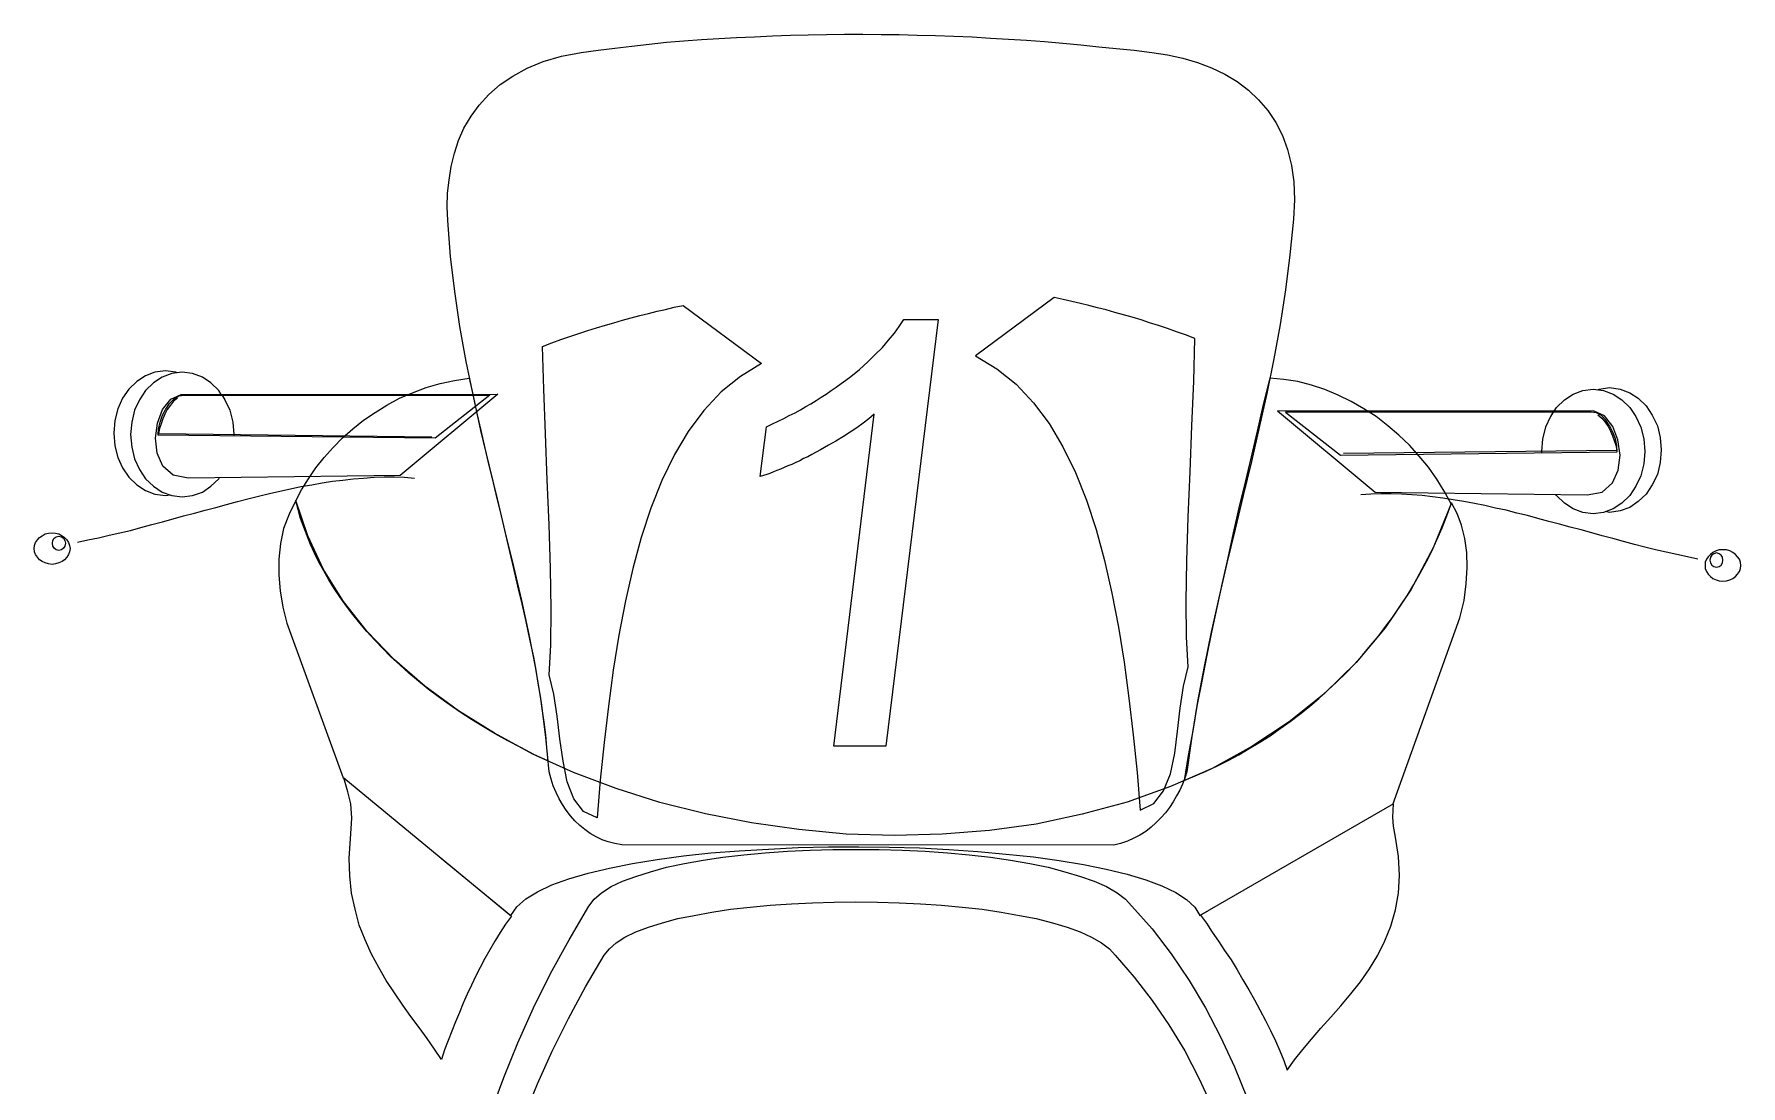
# Model space of a CAD drawing. Extents: x 81.2 to 102.2, y 189 to 198.5.
# Drawn here: x 100.434 to 101.643, y 191.718 to 192.464 of the extents above; entities that cross this region are included whole.
import ezdxf

# ---------------------------------------------------------------- set-up
doc = ezdxf.new("R2010")
doc.units = 0
doc.layers.get('0').update_dxf_attribs({"linetype": 'CONTINUOUS'})

msp = doc.modelspace()

# ---------------------------------------------------------------- linework, layer by layer
for p, q in [((100.8698, 192.4566), (100.882, 192.4579)), ((100.882, 192.4579), (100.8944, 192.4589)), ((100.8944, 192.4589), (100.9069, 192.4599)), ((100.9069, 192.4599), (100.9193, 192.4607)), ((100.9193, 192.4607), (100.9318, 192.4614)), ((100.9318, 192.4614), (100.9445, 192.4619)), ((100.9445, 192.4619), (100.9572, 192.4624)), ((100.9572, 192.4624), (100.9699, 192.463)), ((100.9699, 192.463), (100.9826, 192.4632)), ((100.9826, 192.4632), (100.9955, 192.4635)), ((100.9955, 192.4635), (101.0082, 192.4637)), ((101.0082, 192.4637), (101.0212, 192.4637)), ((101.0212, 192.4637), (101.0342, 192.4635)), ((101.0342, 192.4635), (101.0471, 192.4635)), ((101.0471, 192.4635), (101.0598, 192.463)), ((101.0598, 192.463), (101.0728, 192.4627)), ((101.0728, 192.4627), (101.0857, 192.4622)), ((101.0857, 192.4622), (101.0987, 192.4617)), ((101.0987, 192.4617), (101.1117, 192.4609)), ((101.1117, 192.4609), (101.1244, 192.4602)), ((101.1244, 192.4602), (101.1373, 192.4594)), ((101.1373, 192.4594), (101.15, 192.4584)), ((101.15, 192.4584), (101.163, 192.4574)), ((101.163, 192.4574), (101.1757, 192.4561)), ((100.7948, 192.4442), (100.8078, 192.448)), ((100.8078, 192.448), (100.8217, 192.4508)), ((100.8217, 192.4508), (100.8337, 192.4523)), ((100.8337, 192.4523), (100.8456, 192.4538)), ((100.8456, 192.4538), (100.8576, 192.4553)), ((100.8576, 192.4553), (100.8698, 192.4566)), ((101.1757, 192.4561), (101.1884, 192.4548)), ((101.1884, 192.4548), (101.2008, 192.4536)), ((101.2008, 192.4536), (101.2135, 192.4523)), ((101.2135, 192.4523), (101.226, 192.4508)), ((101.226, 192.4508), (101.2372, 192.449)), ((101.2372, 192.449), (101.2481, 192.4467)), ((101.2481, 192.4467), (101.2585, 192.4436)), ((100.7643, 192.4279), (100.7732, 192.434)), ((100.7732, 192.434), (100.7834, 192.4396)), ((100.7834, 192.4396), (100.7948, 192.4442)), ((101.2585, 192.4436), (101.2684, 192.4398)), ((101.2684, 192.4398), (101.2778, 192.4353)), ((101.2778, 192.4353), (101.2865, 192.4302)), ((100.7493, 192.4134), (100.7562, 192.421)), ((100.7562, 192.421), (100.7643, 192.4279)), ((101.2865, 192.4302), (101.2946, 192.4241)), ((101.2946, 192.4241), (101.3017, 192.4172)), ((100.7437, 192.4055), (100.7493, 192.4134)), ((101.3017, 192.4172), (101.3083, 192.4096)), ((101.3083, 192.4096), (101.3139, 192.4012)), ((100.7348, 192.3883), (100.7386, 192.3971)), ((100.7386, 192.3971), (100.7437, 192.4055)), ((101.3139, 192.4012), (101.3187, 192.3918)), ((100.7318, 192.3794), (100.7348, 192.3883)), ((101.3187, 192.3918), (101.3223, 192.3819)), ((100.7295, 192.37), (100.7318, 192.3794)), ((101.3223, 192.3819), (101.3251, 192.3707)), ((100.728, 192.3603), (100.7295, 192.37)), ((101.3251, 192.3707), (101.3266, 192.359)), ((100.7267, 192.3412), (100.727, 192.3509)), ((100.727, 192.3509), (100.728, 192.3603)), ((101.3266, 192.359), (101.3271, 192.3463)), ((100.7272, 192.3316), (100.7267, 192.3412)), ((101.3271, 192.3463), (101.3264, 192.3326)), ((100.729, 192.3062), (100.7272, 192.3316)), ((101.3264, 192.3326), (101.3238, 192.3074)), ((100.732, 192.2813), (100.729, 192.3062)), ((101.3238, 192.3074), (101.3208, 192.2825)), ((100.7356, 192.2564), (100.732, 192.2813)), ((101.1569, 192.277), (101.1012, 192.2358)), ((101.1632, 192.2757), (101.1569, 192.277)), ((101.3208, 192.2825), (101.317, 192.2579)), ((100.8571, 192.2627), (100.8632, 192.2642)), ((100.8632, 192.2642), (100.8693, 192.2658)), ((100.8693, 192.2658), (100.8754, 192.2673)), ((100.8754, 192.2673), (100.8815, 192.2686)), ((100.8815, 192.2686), (100.8875, 192.2701)), ((100.8875, 192.2701), (100.8939, 192.2714)), ((100.8939, 192.2714), (100.9495, 192.2302)), ((101.1693, 192.2742), (101.1632, 192.2757)), ((101.1754, 192.2729), (101.1693, 192.2742)), ((101.1815, 192.2714), (101.1754, 192.2729)), ((101.1876, 192.2698), (101.1815, 192.2714)), ((101.1937, 192.2683), (101.1876, 192.2698)), ((101.1998, 192.2665), (101.1937, 192.2683)), ((101.2059, 192.2648), (101.1998, 192.2665)), ((101.212, 192.263), (101.2059, 192.2648)), ((100.7402, 192.2317), (100.7356, 192.2564)), ((100.82, 192.2515), (100.8263, 192.2536)), ((100.8263, 192.2536), (100.8324, 192.2556)), ((100.8324, 192.2556), (100.8388, 192.2574)), ((100.8388, 192.2574), (100.8449, 192.2592)), ((100.8449, 192.2592), (100.851, 192.2609)), ((100.851, 192.2609), (100.8571, 192.2627)), ((101.0746, 192.2615), (101.0375, 191.9591)), ((101.0395, 192.2467), (101.0436, 192.2518)), ((101.0436, 192.2518), (101.0471, 192.2566)), ((101.0471, 192.2566), (101.0504, 192.2615)), ((101.0504, 192.2615), (101.0746, 192.2615)), ((101.2184, 192.2612), (101.212, 192.263)), ((101.2245, 192.2592), (101.2184, 192.2612)), ((101.2308, 192.2571), (101.2245, 192.2592)), ((101.2372, 192.2551), (101.2308, 192.2571)), ((101.2435, 192.2528), (101.2372, 192.2551)), ((101.2499, 192.2505), (101.2435, 192.2528)), ((101.317, 192.2579), (101.3124, 192.2335)), ((100.7943, 192.2424), (100.8009, 192.2449)), ((100.7951, 192.2122), (100.7943, 192.2424)), ((100.8009, 192.2449), (100.8073, 192.2472)), ((100.8073, 192.2472), (100.8136, 192.2495)), ((100.8136, 192.2495), (100.82, 192.2515)), ((101.0301, 192.2366), (101.0352, 192.2416)), ((101.0352, 192.2416), (101.0395, 192.2467)), ((101.2565, 192.248), (101.2499, 192.2505)), ((101.2557, 192.2177), (101.2565, 192.248)), ((100.7453, 192.2071), (100.7402, 192.2317)), ((100.9495, 192.2302), (100.9346, 192.2211)), ((101.0189, 192.2261), (101.0248, 192.2315)), ((101.0248, 192.2315), (101.0301, 192.2366)), ((101.1012, 192.2358), (101.1162, 192.2266)), ((101.3124, 192.2335), (101.3076, 192.2091)), ((100.5067, 192.2175), (100.5011, 192.2122)), ((100.5128, 192.2216), (100.5067, 192.2175)), ((100.5196, 192.2241), (100.5128, 192.2216)), ((100.5186, 192.2165), (100.513, 192.2111)), ((100.5247, 192.2205), (100.5186, 192.2165)), ((100.527, 192.2251), (100.5196, 192.2241)), ((100.5316, 192.2231), (100.5247, 192.2205)), ((100.5343, 192.2241), (100.527, 192.2251)), ((100.5389, 192.2241), (100.5316, 192.2231)), ((100.5356, 192.2236), (100.5343, 192.2241)), ((100.5463, 192.2231), (100.5389, 192.2241)), ((100.5532, 192.2205), (100.5463, 192.2231)), ((100.5593, 192.2165), (100.5532, 192.2205)), ((100.5648, 192.2111), (100.5593, 192.2165)), ((100.7117, 192.2132), (100.7216, 192.216)), ((100.7216, 192.216), (100.7318, 192.2183)), ((100.7318, 192.2183), (100.7422, 192.2198)), ((100.7422, 192.2198), (100.745, 192.2073)), ((100.9346, 192.2211), (100.9208, 192.2101)), ((101.0024, 192.2134), (101.006, 192.216)), ((101.006, 192.216), (101.0093, 192.2185)), ((101.0093, 192.2185), (101.0128, 192.2211)), ((101.0128, 192.2211), (101.0189, 192.2261)), ((101.1162, 192.2266), (101.1299, 192.2157)), ((101.1299, 192.2157), (101.1421, 192.2025)), ((101.2545, 192.186), (101.2557, 192.2177)), ((101.3096, 192.22), (101.305, 192.2012)), ((101.3195, 192.219), (101.3096, 192.22)), ((101.3294, 192.2175), (101.3195, 192.219)), ((101.3391, 192.215), (101.3294, 192.2175)), ((100.4967, 192.2056), (100.4932, 192.1982)), ((100.5011, 192.2122), (100.4967, 192.2056)), ((100.5087, 192.2045), (100.5051, 192.1972)), ((100.513, 192.2111), (100.5087, 192.2045)), ((100.5249, 192.1977), (100.5308, 192.205)), ((100.53, 192.202), (100.5331, 192.2053)), ((100.5328, 192.2035), (100.5305, 192.2007)), ((100.5308, 192.205), (100.5382, 192.2083)), ((100.5356, 192.2058), (100.5328, 192.2035)), ((100.5331, 192.2053), (100.5366, 192.2073)), ((100.5366, 192.2073), (100.5404, 192.2078)), ((100.5382, 192.2083), (100.7625, 192.2086)), ((100.5404, 192.2078), (100.7569, 192.2078)), ((100.5666, 192.2083), (100.5648, 192.2111)), ((100.5669, 192.2081), (100.5692, 192.2045)), ((100.5692, 192.2045), (100.5727, 192.1972)), ((100.684, 192.2007), (100.6929, 192.2056)), ((100.6929, 192.2056), (100.7021, 192.2096)), ((100.7625, 192.2086), (100.6934, 192.1509)), ((100.7021, 192.2096), (100.7117, 192.2132)), ((100.7569, 192.2078), (100.7181, 192.1773)), ((100.745, 192.2073), (100.7478, 192.1949)), ((100.7506, 192.1829), (100.7453, 192.2071)), ((100.7963, 192.1804), (100.7951, 192.2122)), ((100.9208, 192.2101), (100.9086, 192.1969)), ((100.9844, 192.2017), (100.9882, 192.204)), ((100.9882, 192.204), (100.9917, 192.2063)), ((100.9917, 192.2063), (100.9953, 192.2086)), ((100.9953, 192.2086), (100.9988, 192.2111)), ((100.9988, 192.2111), (101.0024, 192.2134)), ((101.3076, 192.2091), (101.3022, 192.185)), ((101.3487, 192.2119), (101.3391, 192.215)), ((101.3581, 192.2078), (101.3487, 192.2119)), ((101.3673, 192.2033), (101.3581, 192.2078)), ((101.3764, 192.1982), (101.3673, 192.2033)), ((101.5129, 192.1992), (101.5185, 192.2045)), ((101.5185, 192.2045), (101.5246, 192.2086)), ((101.5246, 192.2086), (101.5314, 192.2111)), ((101.5314, 192.2111), (101.5388, 192.2122)), ((101.5388, 192.2122), (101.5462, 192.2111)), ((101.5418, 192.2117), (101.5431, 192.2122)), ((101.5431, 192.2122), (101.5505, 192.2132)), ((101.5462, 192.2111), (101.553, 192.2086)), ((101.5505, 192.2132), (101.5579, 192.2122)), ((101.553, 192.2086), (101.5591, 192.2045)), ((101.5579, 192.2122), (101.5647, 192.2096)), ((101.5591, 192.2045), (101.5647, 192.1992)), ((101.5647, 192.2096), (101.5708, 192.2056)), ((101.5708, 192.2056), (101.5764, 192.2002)), ((100.4932, 192.1982), (100.4912, 192.1898)), ((100.5051, 192.1972), (100.5031, 192.1888)), ((100.5214, 192.188), (100.5249, 192.1977)), ((100.5232, 192.1888), (100.5249, 192.1936)), ((100.5249, 192.1936), (100.5272, 192.1979)), ((100.5267, 192.1944), (100.5252, 192.1911)), ((100.5283, 192.1977), (100.5267, 192.1944)), ((100.5272, 192.1979), (100.53, 192.202)), ((100.5305, 192.2007), (100.5283, 192.1977)), ((100.5727, 192.1972), (100.5748, 192.1888)), ((100.6675, 192.1901), (100.6756, 192.1956)), ((100.6756, 192.1956), (100.684, 192.2007)), ((100.7478, 192.1949), (100.7506, 192.1827)), ((100.9086, 192.1969), (100.8975, 192.1822)), ((100.9612, 192.1893), (100.9653, 192.1913)), ((100.9653, 192.1913), (100.9691, 192.1934)), ((100.9691, 192.1934), (100.9732, 192.1954)), ((100.9732, 192.1954), (100.977, 192.1974)), ((100.977, 192.1974), (100.9808, 192.1997)), ((100.9808, 192.1997), (100.9844, 192.2017)), ((101.0006, 191.9591), (101.0293, 192.1944)), ((101.0293, 192.1944), (101.0255, 192.1911)), ((101.1421, 192.2025), (101.1533, 192.1878)), ((101.305, 192.2012), (101.3007, 192.1824)), ((101.5396, 192.1964), (101.3152, 192.1967)), ((101.3152, 192.1967), (101.3843, 192.139)), ((101.5373, 192.1959), (101.3208, 192.1959)), ((101.3208, 192.1959), (101.3597, 192.1654)), ((101.3851, 192.1926), (101.3764, 192.1982)), ((101.3932, 192.1862), (101.3851, 192.1926)), ((101.5086, 192.1926), (101.505, 192.1852)), ((101.5108, 192.1962), (101.5086, 192.1926)), ((101.5111, 192.1964), (101.5129, 192.1992)), ((101.5411, 192.1954), (101.5373, 192.1959)), ((101.5469, 192.1931), (101.5396, 192.1964)), ((101.5446, 192.1934), (101.5411, 192.1954)), ((101.5421, 192.1939), (101.5449, 192.1916)), ((101.5477, 192.1901), (101.5446, 192.1934)), ((101.5449, 192.1916), (101.5472, 192.1888)), ((101.5528, 192.1857), (101.5469, 192.1931)), ((101.5647, 192.1992), (101.569, 192.1926)), ((101.569, 192.1926), (101.5726, 192.1852)), ((101.5764, 192.2002), (101.5807, 192.1936)), ((101.5807, 192.1936), (101.5843, 192.1862)), ((100.4912, 192.1898), (100.4904, 192.1809)), ((100.4904, 192.1809), (100.4912, 192.172)), ((100.5031, 192.1888), (100.5023, 192.1799)), ((100.5023, 192.1799), (100.5031, 192.171)), ((100.5199, 192.1773), (100.5214, 192.188)), ((100.5219, 192.1796), (100.5222, 192.184)), ((100.7181, 192.1773), (100.5219, 192.1796)), ((100.5222, 192.184), (100.5232, 192.1888)), ((100.5229, 192.1842), (100.5222, 192.1807)), ((100.5222, 192.1807), (100.7158, 192.1784)), ((100.5239, 192.1875), (100.5229, 192.1842)), ((100.5252, 192.1911), (100.5239, 192.1875)), ((100.5748, 192.1888), (100.5755, 192.1799)), ((100.5755, 192.1799), (100.5755, 192.1799)), ((100.5755, 192.1799), (100.5755, 192.1791)), ((100.6525, 192.1776), (100.6599, 192.184)), ((100.6599, 192.184), (100.6675, 192.1901)), ((100.7564, 192.1585), (100.7506, 192.1829)), ((100.7506, 192.1827), (100.7534, 192.1702)), ((100.7976, 192.1479), (100.7963, 192.1804)), ((100.8975, 192.1822), (100.8878, 192.1657)), ((100.9485, 192.1502), (100.9529, 192.1855)), ((100.9529, 192.1855), (100.9572, 192.1875)), ((100.9572, 192.1875), (100.9612, 192.1893)), ((101.0123, 192.1817), (101.0075, 192.1786)), ((101.0171, 192.1847), (101.0123, 192.1817)), ((101.0215, 192.188), (101.0171, 192.1847)), ((101.0255, 192.1911), (101.0215, 192.188)), ((101.1533, 192.1878), (101.163, 192.1712)), ((101.2532, 192.1535), (101.2545, 192.186)), ((101.3007, 192.1824), (101.2964, 192.1641)), ((101.3022, 192.185), (101.2966, 192.1608)), ((101.4011, 192.1794), (101.3932, 192.1862)), ((101.4087, 192.1723), (101.4011, 192.1794)), ((101.505, 192.1852), (101.503, 192.1768)), ((101.5472, 192.1888), (101.5495, 192.1857)), ((101.5505, 192.186), (101.5477, 192.1901)), ((101.5495, 192.1857), (101.5512, 192.1824)), ((101.5528, 192.1817), (101.5505, 192.186)), ((101.5512, 192.1824), (101.5525, 192.1791)), ((101.5525, 192.1791), (101.5538, 192.1756)), ((101.5563, 192.1761), (101.5528, 192.1857)), ((101.5546, 192.1768), (101.5528, 192.1817)), ((101.5726, 192.1852), (101.5746, 192.1768)), ((101.5843, 192.1862), (101.5863, 192.1779)), ((100.4912, 192.172), (100.4932, 192.1636)), ((100.5031, 192.171), (100.5051, 192.1626)), ((100.5211, 192.1667), (100.5199, 192.1773)), ((100.6395, 192.1636), (100.6459, 192.1707)), ((100.6459, 192.1707), (100.6525, 192.1776)), ((100.7534, 192.1702), (100.7562, 192.158)), ((100.9882, 192.1674), (100.9851, 192.1657)), ((100.9912, 192.169), (100.9882, 192.1674)), ((100.9968, 192.1723), (100.9912, 192.169)), ((101.0021, 192.1753), (100.9968, 192.1723)), ((101.0075, 192.1786), (101.0021, 192.1753)), ((101.163, 192.1712), (101.1719, 192.153)), ((101.3597, 192.1654), (101.5558, 192.1677)), ((101.5556, 192.1687), (101.3619, 192.1664)), ((101.4156, 192.1646), (101.4087, 192.1723)), ((101.503, 192.1768), (101.5022, 192.1679)), ((101.5022, 192.1679), (101.5022, 192.1679)), ((101.5022, 192.1679), (101.5022, 192.1672)), ((101.5538, 192.1756), (101.5548, 192.1723)), ((101.5556, 192.172), (101.5546, 192.1768)), ((101.5548, 192.1723), (101.5556, 192.1687)), ((101.5558, 192.1677), (101.5556, 192.172)), ((101.5579, 192.1654), (101.5563, 192.1761)), ((101.5746, 192.1768), (101.5754, 192.1679)), ((101.5754, 192.1679), (101.5746, 192.1591)), ((101.5863, 192.1779), (101.5871, 192.169)), ((101.5871, 192.169), (101.5863, 192.1601)), ((100.4932, 192.1636), (100.4967, 192.1563)), ((100.4967, 192.1563), (100.5011, 192.1497)), ((100.5051, 192.1626), (100.5087, 192.1552)), ((100.5087, 192.1552), (100.513, 192.1486)), ((100.5252, 192.1575), (100.5211, 192.1667)), ((100.5326, 192.1512), (100.5252, 192.1575)), ((100.6284, 192.1486), (100.6337, 192.1563)), ((100.6337, 192.1563), (100.6395, 192.1636)), ((100.7562, 192.158), (100.7592, 192.1458)), ((100.7623, 192.1344), (100.7564, 192.1585)), ((100.8878, 192.1657), (100.8789, 192.1474)), ((100.9628, 192.1555), (100.9602, 192.1545)), ((100.9656, 192.1565), (100.9628, 192.1555)), ((100.9681, 192.1578), (100.9656, 192.1565)), ((100.9709, 192.1588), (100.9681, 192.1578)), ((100.9737, 192.1601), (100.9709, 192.1588)), ((100.9765, 192.1613), (100.9737, 192.1601)), ((100.9793, 192.1629), (100.9765, 192.1613)), ((100.9823, 192.1641), (100.9793, 192.1629)), ((100.9851, 192.1657), (100.9823, 192.1641)), ((101.2966, 192.1608), (101.2908, 192.1367)), ((101.2964, 192.1641), (101.2921, 192.1461)), ((101.4222, 192.1568), (101.4156, 192.1646)), ((101.428, 192.1484), (101.4222, 192.1568)), ((101.5566, 192.1547), (101.5579, 192.1654)), ((101.5746, 192.1591), (101.5726, 192.1507)), ((101.5863, 192.1601), (101.5843, 192.1517)), ((100.5011, 192.1497), (100.5067, 192.1443)), ((100.5067, 192.1443), (100.5128, 192.1402)), ((100.513, 192.1486), (100.5186, 192.1433)), ((100.5186, 192.1433), (100.5247, 192.1392)), ((100.5432, 192.1491), (100.5326, 192.1512)), ((100.6934, 192.1509), (100.5432, 192.1491)), ((100.5532, 192.1392), (100.5593, 192.1433)), ((100.5593, 192.1433), (100.5648, 192.1486)), ((100.5648, 192.1486), (100.5653, 192.1494)), ((100.5653, 192.1494), (100.5653, 192.1494)), ((100.6157, 192.1415), (100.623, 192.143)), ((100.623, 192.143), (100.6307, 192.1443)), ((100.6235, 192.1408), (100.6284, 192.1486)), ((100.6307, 192.1443), (100.638, 192.1456)), ((100.638, 192.1456), (100.6454, 192.1469)), ((100.6454, 192.1469), (100.6528, 192.1476)), ((100.6528, 192.1476), (100.6601, 192.1486)), ((100.6601, 192.1486), (100.6675, 192.1491)), ((100.6675, 192.1491), (100.6749, 192.1497)), ((100.6749, 192.1497), (100.682, 192.1499)), ((100.682, 192.1499), (100.6894, 192.1499)), ((100.6894, 192.1499), (100.6965, 192.1497)), ((100.6965, 192.1497), (100.7036, 192.1491)), ((100.7592, 192.1458), (100.762, 192.1336)), ((100.7989, 192.1159), (100.7976, 192.1479)), ((100.8789, 192.1474), (100.871, 192.1278)), ((100.9508, 192.1509), (100.9485, 192.1502)), ((100.9531, 192.1517), (100.9508, 192.1509)), ((100.9554, 192.1524), (100.9531, 192.1517)), ((100.9579, 192.1535), (100.9554, 192.1524)), ((100.9602, 192.1545), (100.9579, 192.1535)), ((101.1719, 192.153), (101.1798, 192.1334)), ((101.2519, 192.1214), (101.2532, 192.1535)), ((101.2921, 192.1461), (101.2877, 192.1281)), ((101.4333, 192.1397), (101.428, 192.1484)), ((101.5451, 192.1392), (101.5525, 192.1456)), ((101.5525, 192.1456), (101.5566, 192.1547)), ((101.569, 192.1433), (101.5647, 192.1367)), ((101.5726, 192.1507), (101.569, 192.1433)), ((101.5807, 192.1443), (101.5764, 192.1377)), ((101.5843, 192.1517), (101.5807, 192.1443)), ((100.5128, 192.1402), (100.5196, 192.1377)), ((100.5196, 192.1377), (100.527, 192.1367)), ((100.5247, 192.1392), (100.5316, 192.1367)), ((100.527, 192.1367), (100.5303, 192.1372)), ((100.5303, 192.1372), (100.5303, 192.1372)), ((100.5316, 192.1367), (100.5389, 192.1357)), ((100.5389, 192.1357), (100.5463, 192.1367)), ((100.5463, 192.1367), (100.5532, 192.1392)), ((100.5704, 192.1303), (100.5781, 192.1324)), ((100.5781, 192.1324), (100.5854, 192.1344)), ((100.5854, 192.1344), (100.593, 192.1362)), ((100.593, 192.1362), (100.6007, 192.1382)), ((100.6007, 192.1382), (100.608, 192.1397)), ((100.608, 192.1397), (100.6157, 192.1415)), ((100.6195, 192.1331), (100.6146, 192.1235)), ((100.6195, 192.1329), (100.6235, 192.1408)), ((100.6279, 192.1082), (100.6195, 192.1331)), ((100.621, 192.1268), (100.6195, 192.1329)), ((100.762, 192.1336), (100.7651, 192.1214)), ((100.7681, 192.1103), (100.7623, 192.1344)), ((101.1798, 192.1334), (101.1866, 192.1126)), ((101.2908, 192.1367), (101.285, 192.1128)), ((101.3813, 192.1377), (101.3741, 192.1372)), ((101.3884, 192.138), (101.3813, 192.1377)), ((101.3843, 192.139), (101.5345, 192.1372)), ((101.3957, 192.138), (101.3884, 192.138)), ((101.4029, 192.1377), (101.3957, 192.138)), ((101.4102, 192.1372), (101.4029, 192.1377)), ((101.4176, 192.1367), (101.4102, 192.1372)), ((101.425, 192.1357), (101.4176, 192.1367)), ((101.4323, 192.1349), (101.425, 192.1357)), ((101.4384, 192.1316), (101.4255, 192.0996)), ((101.4397, 192.1336), (101.4323, 192.1349)), ((101.4382, 192.1308), (101.4333, 192.1397)), ((101.4351, 192.1222), (101.4382, 192.1308)), ((101.4425, 192.124), (101.4384, 192.1316)), ((101.4471, 192.1324), (101.4397, 192.1336)), ((101.4547, 192.1311), (101.4471, 192.1324)), ((101.4621, 192.1296), (101.4547, 192.1311)), ((101.5129, 192.1367), (101.5124, 192.1375)), ((101.5124, 192.1375), (101.5124, 192.1375)), ((101.5185, 192.1314), (101.5129, 192.1367)), ((101.5246, 192.1273), (101.5185, 192.1314)), ((101.5345, 192.1372), (101.5451, 192.1392)), ((101.5591, 192.1314), (101.553, 192.1273)), ((101.5647, 192.1367), (101.5591, 192.1314)), ((101.5708, 192.1324), (101.5647, 192.1283)), ((101.5764, 192.1377), (101.5708, 192.1324)), ((100.5249, 192.1181), (100.5326, 192.1202)), ((100.5326, 192.1202), (100.5399, 192.1222)), ((100.5399, 192.1222), (100.5476, 192.1242)), ((100.5476, 192.1242), (100.5552, 192.1263)), ((100.5552, 192.1263), (100.5628, 192.1283)), ((100.5628, 192.1283), (100.5704, 192.1303)), ((100.6146, 192.1235), (100.6108, 192.1133)), ((100.6228, 192.1204), (100.621, 192.1268)), ((100.6251, 192.1143), (100.6228, 192.1204)), ((100.7651, 192.1214), (100.7679, 192.1092)), ((100.871, 192.1278), (100.8642, 192.107)), ((101.2509, 192.0904), (101.2519, 192.1214)), ((101.2877, 192.1281), (101.2837, 192.1103)), ((101.4318, 192.1138), (101.4351, 192.1222)), ((101.4455, 192.1156), (101.4425, 192.124)), ((101.4697, 192.1278), (101.4621, 192.1296)), ((101.4771, 192.1263), (101.4697, 192.1278)), ((101.4847, 192.1242), (101.4771, 192.1263)), ((101.4923, 192.1225), (101.4847, 192.1242)), ((101.4997, 192.1204), (101.4923, 192.1225)), ((101.5073, 192.1184), (101.4997, 192.1204)), ((101.5314, 192.1247), (101.5246, 192.1273)), ((101.5388, 192.1237), (101.5314, 192.1247)), ((101.5462, 192.1247), (101.5388, 192.1237)), ((101.553, 192.1273), (101.5462, 192.1247)), ((101.5505, 192.1247), (101.5474, 192.1253)), ((101.5474, 192.1253), (101.5474, 192.1253)), ((101.5579, 192.1258), (101.5505, 192.1247)), ((101.5647, 192.1283), (101.5579, 192.1258)), ((100.4363, 192.1052), (100.4378, 192.107)), ((100.4378, 192.107), (100.4396, 192.1082)), ((100.4396, 192.1082), (100.4419, 192.1095)), ((100.4419, 192.1095), (100.4441, 192.11)), ((100.4441, 192.11), (100.4467, 192.1103)), ((100.4467, 192.1103), (100.4492, 192.11)), ((100.4482, 192.1065), (100.4497, 192.1075)), ((100.4492, 192.11), (100.4515, 192.1095)), ((100.4497, 192.1075), (100.4515, 192.108)), ((100.4515, 192.1095), (100.4538, 192.1082)), ((100.4515, 192.108), (100.4533, 192.1075)), ((100.4533, 192.1075), (100.4548, 192.1065)), ((100.4538, 192.1082), (100.4556, 192.107)), ((100.4556, 192.107), (100.4571, 192.1052)), ((100.4721, 192.1052), (100.4797, 192.1067)), ((100.4797, 192.1067), (100.4871, 192.1085)), ((100.4871, 192.1085), (100.4947, 192.1103)), ((100.4947, 192.1103), (100.5023, 192.112)), ((100.5023, 192.112), (100.5097, 192.1141)), ((100.5097, 192.1141), (100.5173, 192.1161)), ((100.5173, 192.1161), (100.5249, 192.1181)), ((100.6108, 192.1133), (100.6085, 192.1026)), ((100.6274, 192.1082), (100.6251, 192.1143)), ((100.6299, 192.1019), (100.6274, 192.1082)), ((100.639, 192.0843), (100.6279, 192.1082)), ((100.7679, 192.1092), (100.7709, 192.0971)), ((100.774, 192.0864), (100.7681, 192.1103)), ((100.7999, 192.0849), (100.7989, 192.1159)), ((100.8642, 192.107), (100.8583, 192.0851)), ((101.1866, 192.1126), (101.1925, 192.0907)), ((101.285, 192.1128), (101.2791, 192.0887)), ((101.2837, 192.1103), (101.2799, 192.0925)), ((101.428, 192.1054), (101.4318, 192.1138)), ((101.4478, 192.1062), (101.4455, 192.1156)), ((101.5149, 192.1164), (101.5073, 192.1184)), ((101.5225, 192.1143), (101.5149, 192.1164)), ((101.5302, 192.1123), (101.5225, 192.1143)), ((101.5378, 192.1103), (101.5302, 192.1123)), ((101.5451, 192.1082), (101.5378, 192.1103)), ((101.5528, 192.1062), (101.5451, 192.1082)), ((100.434, 192.0991), (100.4342, 192.1014)), ((100.4342, 192.0968), (100.434, 192.0991)), ((100.4342, 192.1014), (100.435, 192.1034)), ((100.435, 192.0948), (100.4342, 192.0968)), ((100.435, 192.1034), (100.4363, 192.1052)), ((100.4363, 192.093), (100.435, 192.0948)), ((100.4469, 192.1029), (100.4472, 192.1049)), ((100.4472, 192.1009), (100.4469, 192.1029)), ((100.4472, 192.1049), (100.4482, 192.1065)), ((100.4482, 192.0993), (100.4472, 192.1009)), ((100.4497, 192.0983), (100.4482, 192.0993)), ((100.4515, 192.0978), (100.4497, 192.0983)), ((100.4533, 192.0983), (100.4515, 192.0978)), ((100.4548, 192.0993), (100.4533, 192.0983)), ((100.4548, 192.1065), (100.4558, 192.1049)), ((100.4558, 192.1009), (100.4548, 192.0993)), ((100.4558, 192.1049), (100.4561, 192.1029)), ((100.4561, 192.1029), (100.4558, 192.1009)), ((100.4571, 192.1052), (100.4584, 192.1034)), ((100.4584, 192.0948), (100.4571, 192.093)), ((100.4584, 192.1034), (100.4591, 192.1014)), ((100.4591, 192.0968), (100.4584, 192.0948)), ((100.4591, 192.1014), (100.4594, 192.0991)), ((100.4594, 192.0991), (100.4591, 192.0968)), ((100.4647, 192.1037), (100.4721, 192.1052)), ((100.6085, 192.1026), (100.6075, 192.0917)), ((100.6327, 192.0958), (100.6299, 192.1019)), ((100.6357, 192.0894), (100.6327, 192.0958)), ((100.7709, 192.0971), (100.7737, 192.0849)), ((101.4255, 192.0996), (101.4097, 192.0699)), ((101.4204, 192.0894), (101.4245, 192.0973)), ((101.4245, 192.0973), (101.428, 192.1054)), ((101.4494, 192.0963), (101.4478, 192.1062)), ((101.4496, 192.0856), (101.4494, 192.0963)), ((101.5604, 192.1042), (101.5528, 192.1062)), ((101.568, 192.1021), (101.5604, 192.1042)), ((101.5754, 192.1001), (101.568, 192.1021)), ((101.583, 192.0983), (101.5754, 192.1001)), ((101.5906, 192.0965), (101.583, 192.0983)), ((101.598, 192.0948), (101.5906, 192.0965)), ((101.6056, 192.0932), (101.598, 192.0948)), ((101.6219, 192.095), (101.6204, 192.0932)), ((101.6237, 192.0963), (101.6219, 192.095)), ((101.6229, 192.0945), (101.6219, 192.093)), ((101.6244, 192.0955), (101.6229, 192.0945)), ((101.626, 192.0976), (101.6237, 192.0963)), ((101.6262, 192.096), (101.6244, 192.0955)), ((101.6282, 192.0981), (101.626, 192.0976)), ((101.628, 192.0955), (101.6262, 192.096)), ((101.6295, 192.0945), (101.628, 192.0955)), ((101.6308, 192.0983), (101.6282, 192.0981)), ((101.6305, 192.093), (101.6295, 192.0945)), ((101.6333, 192.0981), (101.6308, 192.0983)), ((101.6356, 192.0976), (101.6333, 192.0981)), ((101.6379, 192.0963), (101.6356, 192.0976)), ((101.6397, 192.095), (101.6379, 192.0963)), ((101.6412, 192.0932), (101.6397, 192.095)), ((100.4378, 192.0912), (100.4363, 192.093)), ((100.4396, 192.0899), (100.4378, 192.0912)), ((100.4419, 192.0889), (100.4396, 192.0899)), ((100.4441, 192.0882), (100.4419, 192.0889)), ((100.4467, 192.0879), (100.4441, 192.0882)), ((100.4492, 192.0882), (100.4467, 192.0879)), ((100.4515, 192.0889), (100.4492, 192.0882)), ((100.4538, 192.0899), (100.4515, 192.0889)), ((100.4556, 192.0912), (100.4538, 192.0899)), ((100.4571, 192.093), (100.4556, 192.0912)), ((100.6075, 192.0917), (100.6073, 192.0803)), ((100.6393, 192.0833), (100.6357, 192.0894)), ((100.6533, 192.0617), (100.639, 192.0843)), ((100.6429, 192.077), (100.6393, 192.0833)), ((100.7737, 192.0849), (100.7765, 192.0724)), ((100.7796, 192.0622), (100.774, 192.0864)), ((100.8004, 192.0561), (100.7999, 192.0849)), ((100.8583, 192.0851), (100.853, 192.062)), ((101.1925, 192.0907), (101.1978, 192.0676)), ((101.2504, 192.0617), (101.2509, 192.0904)), ((101.2791, 192.0887), (101.2735, 192.0643)), ((101.2799, 192.0925), (101.2758, 192.0749)), ((101.4161, 192.0816), (101.4204, 192.0894)), ((101.4488, 192.0742), (101.4496, 192.0856)), ((101.613, 192.0917), (101.6056, 192.0932)), ((101.6183, 192.0894), (101.6181, 192.0871)), ((101.6181, 192.0871), (101.6183, 192.0849)), ((101.6191, 192.0915), (101.6183, 192.0894)), ((101.6183, 192.0849), (101.6191, 192.0828)), ((101.6204, 192.0932), (101.6191, 192.0915)), ((101.6191, 192.0828), (101.6204, 192.081)), ((101.6219, 192.093), (101.6216, 192.091)), ((101.6216, 192.091), (101.6219, 192.0889)), ((101.6219, 192.0889), (101.6229, 192.0874)), ((101.6229, 192.0874), (101.6244, 192.0864)), ((101.6244, 192.0864), (101.6262, 192.0859)), ((101.6262, 192.0859), (101.628, 192.0864)), ((101.628, 192.0864), (101.6295, 192.0874)), ((101.6295, 192.0874), (101.6305, 192.0889)), ((101.6308, 192.091), (101.6305, 192.093)), ((101.6305, 192.0889), (101.6308, 192.091)), ((101.6425, 192.0915), (101.6412, 192.0932)), ((101.6412, 192.081), (101.6425, 192.0828)), ((101.6432, 192.0894), (101.6425, 192.0915)), ((101.6425, 192.0828), (101.6432, 192.0849)), ((101.6435, 192.0871), (101.6432, 192.0894)), ((101.6432, 192.0849), (101.6435, 192.0871)), ((100.6073, 192.0803), (100.6083, 192.0691)), ((100.6467, 192.0709), (100.6429, 192.077)), ((100.6507, 192.0648), (100.6467, 192.0709)), ((100.7765, 192.0724), (100.7796, 192.06)), ((101.2758, 192.0749), (101.2722, 192.0574)), ((101.4072, 192.0661), (101.4117, 192.0737)), ((101.4117, 192.0737), (101.4161, 192.0816)), ((101.4473, 192.0622), (101.4488, 192.0742)), ((101.6204, 192.081), (101.6219, 192.0793)), ((101.6219, 192.0793), (101.6237, 192.078)), ((101.6237, 192.078), (101.626, 192.077)), ((101.626, 192.077), (101.6282, 192.0762)), ((101.6282, 192.0762), (101.6308, 192.076)), ((101.6308, 192.076), (101.6333, 192.0762)), ((101.6333, 192.0762), (101.6356, 192.077)), ((101.6356, 192.077), (101.6379, 192.078)), ((101.6379, 192.078), (101.6397, 192.0793)), ((101.6397, 192.0793), (101.6412, 192.081)), ((100.6083, 192.0691), (100.6103, 192.0577)), ((100.6553, 192.0584), (100.6507, 192.0648)), ((100.67, 192.0404), (100.6533, 192.0617)), ((100.6599, 192.0523), (100.6553, 192.0584)), ((100.7849, 192.0381), (100.7796, 192.0622)), ((100.7796, 192.06), (100.7824, 192.0475)), ((100.853, 192.062), (100.8484, 192.0378)), ((101.1978, 192.0676), (101.2024, 192.0434)), ((101.2506, 192.0363), (101.2504, 192.0617)), ((101.2735, 192.0643), (101.2682, 192.0399)), ((101.4097, 192.0699), (101.3914, 192.0429)), ((101.3973, 192.0513), (101.4023, 192.0587)), ((101.4023, 192.0587), (101.4072, 192.0661)), ((101.4443, 192.05), (101.4473, 192.0622)), ((100.6103, 192.0577), (100.6131, 192.0462)), ((100.6131, 192.0462), (100.653, 191.9367)), ((100.6647, 192.0462), (100.6599, 192.0523)), ((100.6698, 192.0404), (100.6647, 192.0462)), ((100.7824, 192.0475), (100.7851, 192.0348)), ((100.8001, 192.0307), (100.8004, 192.0561)), ((101.2722, 192.0574), (101.2684, 192.0399)), ((101.3919, 192.0442), (101.3973, 192.0513)), ((101.3968, 191.9177), (101.4443, 192.05)), ((100.6754, 192.0343), (100.6698, 192.0404)), ((100.6894, 192.0203), (100.67, 192.0404)), ((100.681, 192.0284), (100.6754, 192.0343)), ((100.7895, 192.014), (100.7849, 192.0381)), ((100.7851, 192.0348), (100.7879, 192.0221)), ((100.8484, 192.0378), (100.8444, 192.0129)), ((101.2024, 192.0434), (101.2064, 192.0185)), ((101.2519, 192.0152), (101.2506, 192.0363)), ((101.2682, 192.0399), (101.2631, 192.0155)), ((101.2684, 192.0399), (101.2649, 192.0223)), ((101.3914, 192.0429), (101.3708, 192.0183)), ((101.381, 192.0305), (101.3866, 192.0371)), ((101.3866, 192.0371), (101.3919, 192.0442)), ((100.6868, 192.0223), (100.681, 192.0284)), ((100.6932, 192.0168), (100.6868, 192.0223)), ((100.7879, 192.0221), (100.7895, 192.0129)), ((100.7989, 192.0096), (100.8001, 192.0307)), ((101.2649, 192.0223), (101.2616, 192.0051)), ((101.3696, 192.0173), (101.3754, 192.0236)), ((101.3754, 192.0236), (101.381, 192.0305)), ((100.7109, 192.0015), (100.6894, 192.0203)), ((100.6995, 192.0109), (100.6932, 192.0168)), ((100.7064, 192.0051), (100.6995, 192.0109)), ((100.7935, 191.9898), (100.7895, 192.014)), ((100.7895, 192.0129), (100.791, 192.0038)), ((100.8444, 192.0129), (100.841, 191.9875)), ((101.2064, 192.0185), (101.2097, 191.9931)), ((101.2486, 192.0015), (101.2519, 192.0152)), ((101.2631, 192.0155), (101.2585, 191.9908)), ((101.3708, 192.0183), (101.3482, 191.9962)), ((101.3571, 192.0046), (101.3635, 192.0109)), ((101.3635, 192.0109), (101.3696, 192.0173)), ((100.7132, 191.9995), (100.7064, 192.0051)), ((100.7346, 191.9842), (100.7109, 192.0015)), ((100.7206, 191.9941), (100.7132, 191.9995)), ((100.791, 192.0038), (100.7925, 191.9946)), ((100.8022, 191.9959), (100.7989, 192.0096)), ((101.2461, 191.986), (101.2486, 192.0015)), ((101.2616, 192.0051), (101.258, 191.9875)), ((101.3444, 191.9929), (101.3508, 191.9987)), ((101.3508, 191.9987), (101.3571, 192.0046)), ((100.7282, 191.9886), (100.7206, 191.9941)), ((100.7359, 191.9832), (100.7282, 191.9886)), ((100.7925, 191.9946), (100.7938, 191.9855)), ((100.7966, 191.9654), (100.7935, 191.9898)), ((100.8047, 191.9804), (100.8022, 191.9959)), ((100.841, 191.9875), (100.838, 191.9616)), ((101.2097, 191.9931), (101.2128, 191.9672)), ((101.2443, 191.9697), (101.2461, 191.986)), ((101.2585, 191.9908), (101.2545, 191.9659)), ((101.258, 191.9875), (101.255, 191.97)), ((101.3482, 191.9962), (101.3233, 191.9764)), ((101.3309, 191.9817), (101.3378, 191.9873)), ((101.3378, 191.9873), (101.3444, 191.9929)), ((100.7602, 191.9682), (100.7346, 191.9842)), ((100.744, 191.9779), (100.7359, 191.9832)), ((100.7524, 191.9728), (100.744, 191.9779)), ((100.7938, 191.9855), (100.7951, 191.9761)), ((100.7951, 191.9761), (100.7963, 191.967)), ((100.8065, 191.9642), (100.8047, 191.9804)), ((101.3233, 191.9764), (101.2969, 191.9588)), ((101.317, 191.9715), (101.3241, 191.9766)), ((101.3241, 191.9766), (101.3309, 191.9817)), ((100.7608, 191.9677), (100.7524, 191.9728)), ((100.7874, 191.9535), (100.7602, 191.9682)), ((100.7696, 191.9629), (100.7608, 191.9677)), ((100.7788, 191.9581), (100.7696, 191.9629)), ((100.7963, 191.967), (100.7971, 191.9578)), ((100.7989, 191.9408), (100.7966, 191.9654)), ((100.8088, 191.9484), (100.8065, 191.9642)), ((100.838, 191.9616), (100.8352, 191.9349)), ((101.2128, 191.9672), (101.2156, 191.9405)), ((101.2423, 191.954), (101.2443, 191.9697)), ((101.2545, 191.9659), (101.2509, 191.9408)), ((101.255, 191.97), (101.2519, 191.9525)), ((101.2951, 191.9573), (101.3025, 191.9619)), ((101.3025, 191.9619), (101.3099, 191.9664)), ((101.3099, 191.9664), (101.317, 191.9715)), ((100.7882, 191.9532), (100.7788, 191.9581)), ((100.8161, 191.9405), (100.7874, 191.9535)), ((100.7979, 191.9487), (100.7882, 191.9532)), ((100.7971, 191.9578), (100.7979, 191.9487)), ((101.0375, 191.9591), (101.0006, 191.9591)), ((101.2392, 191.9395), (101.2423, 191.954)), ((101.2519, 191.9525), (101.2489, 191.9347)), ((101.2969, 191.9588), (101.2687, 191.9433)), ((101.2801, 191.9489), (101.2877, 191.953)), ((101.2877, 191.953), (101.2951, 191.9573)), ((100.8004, 191.9357), (100.7989, 191.9408)), ((100.8116, 191.9339), (100.8088, 191.9484)), ((100.8464, 191.9291), (100.8161, 191.9405)), ((101.2156, 191.9405), (101.2179, 191.9138)), ((101.2344, 191.9273), (101.2392, 191.9395)), ((101.2687, 191.9433), (101.2392, 191.9304)), ((101.2489, 191.9347), (101.2567, 191.938)), ((101.2509, 191.9408), (101.2494, 191.9365)), ((101.2567, 191.938), (101.2646, 191.9413)), ((101.2646, 191.9413), (101.2725, 191.9451)), ((101.2725, 191.9451), (101.2801, 191.9489)), ((100.653, 191.9367), (100.6538, 191.9362)), ((100.6535, 191.9367), (100.7722, 191.8386)), ((100.6563, 191.9266), (100.6535, 191.9367)), ((100.6538, 191.9362), (100.6538, 191.9357)), ((100.6584, 191.9182), (100.6563, 191.9266)), ((100.8019, 191.9309), (100.8004, 191.9357)), ((100.8039, 191.9263), (100.8019, 191.9309)), ((100.806, 191.9217), (100.8039, 191.9263)), ((100.8164, 191.9217), (100.8116, 191.9339)), ((100.8352, 191.9349), (100.8329, 191.9083)), ((100.8774, 191.9192), (100.8464, 191.9291)), ((101.2392, 191.9304), (101.2085, 191.9194)), ((101.2275, 191.9184), (101.2344, 191.9273)), ((101.2458, 191.9278), (101.2435, 191.9238)), ((101.2479, 191.9321), (101.2458, 191.9278)), ((101.2494, 191.9365), (101.2479, 191.9321)), ((100.6591, 191.908), (100.6584, 191.9182)), ((100.8085, 191.9177), (100.806, 191.9217)), ((100.8111, 191.9136), (100.8085, 191.9177)), ((100.8141, 191.9098), (100.8111, 191.9136)), ((100.8233, 191.9128), (100.8164, 191.9217)), ((100.9097, 191.9111), (100.8774, 191.9192)), ((101.2085, 191.9194), (101.1767, 191.9108)), ((101.2179, 191.9138), (101.2275, 191.9184)), ((101.2385, 191.9156), (101.2357, 191.9118)), ((101.2412, 191.9197), (101.2385, 191.9156)), ((101.2435, 191.9238), (101.2412, 191.9197)), ((101.3973, 191.9182), (101.2606, 191.8394)), ((101.3968, 191.9088), (101.3973, 191.9182)), ((100.6581, 191.8933), (100.6591, 191.908)), ((100.8172, 191.9062), (100.8141, 191.9098)), ((100.8207, 191.9029), (100.8172, 191.9062)), ((100.8243, 191.8999), (100.8207, 191.9029)), ((100.8329, 191.9083), (100.8233, 191.9128)), ((100.9424, 191.9047), (100.9097, 191.9111)), ((100.976, 191.8999), (100.9424, 191.9047)), ((101.1442, 191.9039), (101.1109, 191.8994)), ((101.1767, 191.9108), (101.1442, 191.9039)), ((101.2255, 191.9016), (101.2217, 191.8986)), ((101.229, 191.9047), (101.2255, 191.9016)), ((101.2324, 191.9083), (101.229, 191.9047)), ((101.2357, 191.9118), (101.2324, 191.9083)), ((101.3973, 191.9024), (101.3968, 191.9088)), ((101.3988, 191.8945), (101.3973, 191.9024)), ((100.6573, 191.8798), (100.6581, 191.8933)), ((100.8281, 191.8971), (100.8243, 191.8999)), ((100.8322, 191.8948), (100.8281, 191.8971)), ((100.8365, 191.8928), (100.8322, 191.8948)), ((100.8408, 191.8912), (100.8365, 191.8928)), ((100.8456, 191.89), (100.8408, 191.8912)), ((100.8504, 191.8892), (100.8456, 191.89)), ((101.1991, 191.8889), (100.8504, 191.8892)), ((101.0095, 191.8968), (100.976, 191.8999)), ((101.0436, 191.8958), (101.0095, 191.8968)), ((101.0774, 191.8966), (101.0436, 191.8958)), ((101.1109, 191.8994), (101.0774, 191.8966)), ((101.2039, 191.8902), (101.1991, 191.8889)), ((101.2087, 191.8917), (101.2039, 191.8902)), ((101.2133, 191.8938), (101.2087, 191.8917)), ((101.2176, 191.8961), (101.2133, 191.8938)), ((101.2217, 191.8986), (101.2176, 191.8961)), ((101.4008, 191.8808), (101.3988, 191.8945)), ((100.6576, 191.8671), (100.6573, 191.8798)), ((100.7226, 191.8795), (100.7719, 191.8391)), ((100.8581, 191.876), (100.8756, 191.8788)), ((100.8756, 191.8788), (100.8942, 191.8813)), ((100.8942, 191.8813), (100.9135, 191.8834)), ((100.8949, 191.876), (100.9081, 191.8783)), ((100.9081, 191.8783), (100.9221, 191.8803)), ((100.9135, 191.8834), (100.9335, 191.8849)), ((100.9221, 191.8803), (100.9368, 191.8821)), ((100.9335, 191.8849), (100.9544, 191.8861)), ((100.9368, 191.8821), (100.9521, 191.8834)), ((100.9521, 191.8834), (100.9678, 191.8846)), ((100.9544, 191.8861), (100.9755, 191.8872)), ((100.9678, 191.8846), (100.9839, 191.8854)), ((100.9755, 191.8872), (100.9968, 191.8877)), ((100.9839, 191.8854), (101.0001, 191.8859)), ((100.9968, 191.8877), (101.0184, 191.8877)), ((101.0001, 191.8859), (101.0164, 191.8859)), ((101.0164, 191.8859), (101.0329, 191.8859)), ((101.0184, 191.8877), (101.04, 191.8874)), ((101.0329, 191.8859), (101.0491, 191.8854)), ((101.04, 191.8874), (101.0613, 191.8869)), ((101.0491, 191.8854), (101.0654, 191.8846)), ((101.0613, 191.8869), (101.0822, 191.8859)), ((101.0654, 191.8846), (101.0812, 191.8834)), ((101.0812, 191.8834), (101.0967, 191.8821)), ((101.0822, 191.8859), (101.1028, 191.8844)), ((101.0967, 191.8821), (101.1117, 191.8803)), ((101.1028, 191.8844), (101.1228, 191.8826)), ((101.1117, 191.8803), (101.1259, 191.8783)), ((101.1228, 191.8826), (101.1421, 191.8806)), ((101.1259, 191.8783), (101.1396, 191.876)), ((101.1421, 191.8806), (101.1604, 191.878)), ((101.1604, 191.878), (101.1777, 191.8752)), ((101.4016, 191.8673), (101.4008, 191.8808)), ((100.6589, 191.8549), (100.6576, 191.8671)), ((100.8009, 191.8607), (100.8128, 191.8651)), ((100.8128, 191.8651), (100.8266, 191.8691)), ((100.8266, 191.8691), (100.8416, 191.8727)), ((100.8416, 191.8727), (100.8581, 191.876)), ((100.851, 191.8633), (100.8604, 191.8668)), ((100.8604, 191.8668), (100.8708, 191.8701)), ((100.8708, 191.8701), (100.8822, 191.8732)), ((100.8822, 191.8732), (100.8949, 191.876)), ((101.1396, 191.876), (101.1526, 191.8732)), ((101.1526, 191.8732), (101.1645, 191.8701)), ((101.1645, 191.8701), (101.1754, 191.8668)), ((101.1754, 191.8668), (101.1853, 191.8633)), ((101.1777, 191.8752), (101.1937, 191.8719)), ((101.1937, 191.8719), (101.2085, 191.8684)), ((101.2085, 191.8684), (101.2217, 191.8643)), ((101.4008, 191.8549), (101.4016, 191.8673)), ((100.6614, 191.8435), (100.6589, 191.8549)), ((100.7824, 191.8508), (100.7907, 191.8559)), ((100.7907, 191.8559), (100.8009, 191.8607)), ((100.8309, 191.8506), (100.836, 191.8551)), ((100.836, 191.8551), (100.8428, 191.8595)), ((100.8428, 191.8595), (100.851, 191.8633)), ((101.1853, 191.8633), (101.194, 191.8595)), ((101.194, 191.8595), (101.2014, 191.8551)), ((101.2014, 191.8551), (101.2075, 191.8506)), ((101.2217, 191.8643), (101.2331, 191.86)), ((101.2331, 191.86), (101.243, 191.8554)), ((101.243, 191.8554), (101.2506, 191.8503)), ((101.3988, 191.843), (101.4008, 191.8549)), ((100.6644, 191.8323), (100.6614, 191.8435)), ((100.7719, 191.8391), (100.776, 191.8452)), ((100.776, 191.8452), (100.7824, 191.8508)), ((100.8131, 191.8219), (100.8271, 191.8457)), ((100.8271, 191.8457), (100.8309, 191.8506)), ((100.9018, 191.8391), (100.9142, 191.8414)), ((100.9142, 191.8414), (100.9274, 191.8435)), ((100.9274, 191.8435), (100.9414, 191.845)), ((100.9414, 191.845), (100.9556, 191.8463)), ((100.9556, 191.8463), (100.9706, 191.8473)), ((100.9706, 191.8473), (100.9856, 191.848)), ((100.9856, 191.848), (101.0009, 191.8485)), ((101.0009, 191.8485), (101.0164, 191.8488)), ((101.0164, 191.8488), (101.0316, 191.8485)), ((101.0316, 191.8485), (101.0471, 191.848)), ((101.0471, 191.848), (101.0621, 191.8473)), ((101.0621, 191.8473), (101.0771, 191.8463)), ((101.0771, 191.8463), (101.0916, 191.845)), ((101.0916, 191.845), (101.1058, 191.8435)), ((101.1058, 191.8435), (101.1193, 191.8414)), ((101.1193, 191.8414), (101.1322, 191.8391)), ((101.2075, 191.8506), (101.2118, 191.8457)), ((101.2118, 191.8457), (101.2263, 191.8295)), ((101.2506, 191.8503), (101.2565, 191.845)), ((101.2565, 191.845), (101.26, 191.8391)), ((101.26, 191.8391), (101.2661, 191.8427)), ((101.2661, 191.8427), (101.2661, 191.8427)), ((101.3955, 191.8315), (101.3988, 191.843)), ((100.6685, 191.8219), (100.6644, 191.8323)), ((100.7681, 191.8328), (100.7643, 191.8269)), ((100.7722, 191.8386), (100.7681, 191.8328)), ((100.8604, 191.8275), (100.8693, 191.8308)), ((100.8693, 191.8308), (100.8792, 191.8338)), ((100.8792, 191.8338), (100.8901, 191.8369)), ((100.8901, 191.8369), (100.9018, 191.8391)), ((101.1322, 191.8391), (101.1442, 191.8369)), ((101.1442, 191.8369), (101.1556, 191.8338)), ((101.1556, 191.8338), (101.166, 191.8308)), ((101.166, 191.8308), (101.1752, 191.8275)), ((101.2263, 191.8295), (101.2397, 191.812)), ((101.2606, 191.8394), (101.2649, 191.8336)), ((101.2649, 191.8336), (101.2689, 191.8272)), ((101.3912, 191.8211), (101.3955, 191.8315)), ((100.6731, 191.8117), (100.6685, 191.8219)), ((100.7605, 191.8208), (100.7569, 191.8147)), ((100.7643, 191.8269), (100.7605, 191.8208)), ((100.7999, 191.798), (100.8131, 191.8219)), ((100.8416, 191.8155), (100.8464, 191.8198)), ((100.8464, 191.8198), (100.8527, 191.8236)), ((100.8527, 191.8236), (100.8604, 191.8275)), ((101.1752, 191.8275), (101.1833, 191.8236)), ((101.1833, 191.8236), (101.1904, 191.8198)), ((101.1904, 191.8198), (101.196, 191.8155)), ((101.2689, 191.8272), (101.2733, 191.8208)), ((101.2733, 191.8208), (101.2776, 191.8142)), ((101.3861, 191.8109), (101.3912, 191.8211)), ((100.6782, 191.8023), (100.6731, 191.8117)), ((100.7534, 191.8086), (100.7501, 191.8023)), ((100.7569, 191.8147), (100.7534, 191.8086)), ((100.8248, 191.7886), (100.838, 191.8109)), ((100.838, 191.8109), (100.8416, 191.8155)), ((101.196, 191.8155), (101.2001, 191.8109)), ((101.2001, 191.8109), (101.2135, 191.7954)), ((101.2397, 191.812), (101.2524, 191.7931)), ((101.2776, 191.8142), (101.2822, 191.8076)), ((101.2822, 191.8076), (101.2865, 191.8005)), ((101.3802, 191.8013), (101.3861, 191.8109)), ((100.6835, 191.7929), (100.6782, 191.8023)), ((100.6894, 191.7843), (100.6835, 191.7929)), ((100.747, 191.7962), (100.744, 191.7898)), ((100.7501, 191.8023), (100.747, 191.7962)), ((100.7879, 191.7736), (100.7999, 191.798)), ((101.2135, 191.7954), (101.2263, 191.7789)), ((101.2524, 191.7931), (101.2641, 191.7736)), ((101.2865, 191.8005), (101.2905, 191.7934)), ((101.2905, 191.7934), (101.2949, 191.7863)), ((101.367, 191.7835), (101.3739, 191.7921)), ((101.3739, 191.7921), (101.3802, 191.8013)), ((100.6952, 191.7756), (100.6894, 191.7843)), ((100.7409, 191.7832), (100.7381, 191.7769)), ((100.744, 191.7898), (100.7409, 191.7832)), ((100.8126, 191.766), (100.8248, 191.7886)), ((101.2949, 191.7863), (101.2989, 191.7792)), ((101.3599, 191.7751), (101.367, 191.7835)), ((100.701, 191.7675), (100.6952, 191.7756)), ((100.7353, 191.7703), (100.7325, 191.7637)), ((100.7381, 191.7769), (100.7353, 191.7703)), ((100.7768, 191.7489), (100.7879, 191.7736)), ((101.2263, 191.7789), (101.2382, 191.7616)), ((101.2641, 191.7736), (101.2748, 191.753)), ((101.2989, 191.7792), (101.3027, 191.7721)), ((101.3027, 191.7721), (101.3065, 191.7647)), ((101.353, 191.767), (101.3599, 191.7751)), ((100.7069, 191.7596), (100.701, 191.7675)), ((100.7125, 191.752), (100.7069, 191.7596)), ((100.73, 191.7571), (100.7275, 191.7505)), ((100.7325, 191.7637), (100.73, 191.7571)), ((100.8012, 191.7428), (100.8126, 191.766)), ((101.2382, 191.7616), (101.2494, 191.7431)), ((101.3065, 191.7647), (101.3101, 191.7576)), ((101.3101, 191.7576), (101.3137, 191.7502)), ((101.3391, 191.7515), (101.3459, 191.7591)), ((101.3459, 191.7591), (101.353, 191.767)), ((100.7178, 191.7444), (100.7125, 191.752)), ((100.7226, 191.737), (100.7178, 191.7444)), ((100.7249, 191.7439), (100.7226, 191.737)), ((100.7275, 191.7505), (100.7249, 191.7439)), ((100.7669, 191.7243), (100.7768, 191.7489)), ((101.2748, 191.753), (101.2847, 191.7317)), ((101.3137, 191.7502), (101.3167, 191.7431)), ((101.3271, 191.7367), (101.333, 191.7441)), ((101.333, 191.7441), (101.3391, 191.7515)), ((100.7907, 191.7197), (100.8012, 191.7428)), ((101.2494, 191.7431), (101.2593, 191.7238)), ((101.2847, 191.7317), (101.2936, 191.7095)), ((101.3167, 191.7431), (101.3195, 191.7362)), ((101.3195, 191.7362), (101.322, 191.7294)), ((101.322, 191.7294), (101.3271, 191.7367)), ((100.7577, 191.6994), (100.7669, 191.7243)), ((100.7813, 191.6966), (100.7907, 191.7197)), ((101.2593, 191.7238), (101.2687, 191.7035))]:
    msp.add_line(p, q)

doc.saveas('drawing.dxf')
